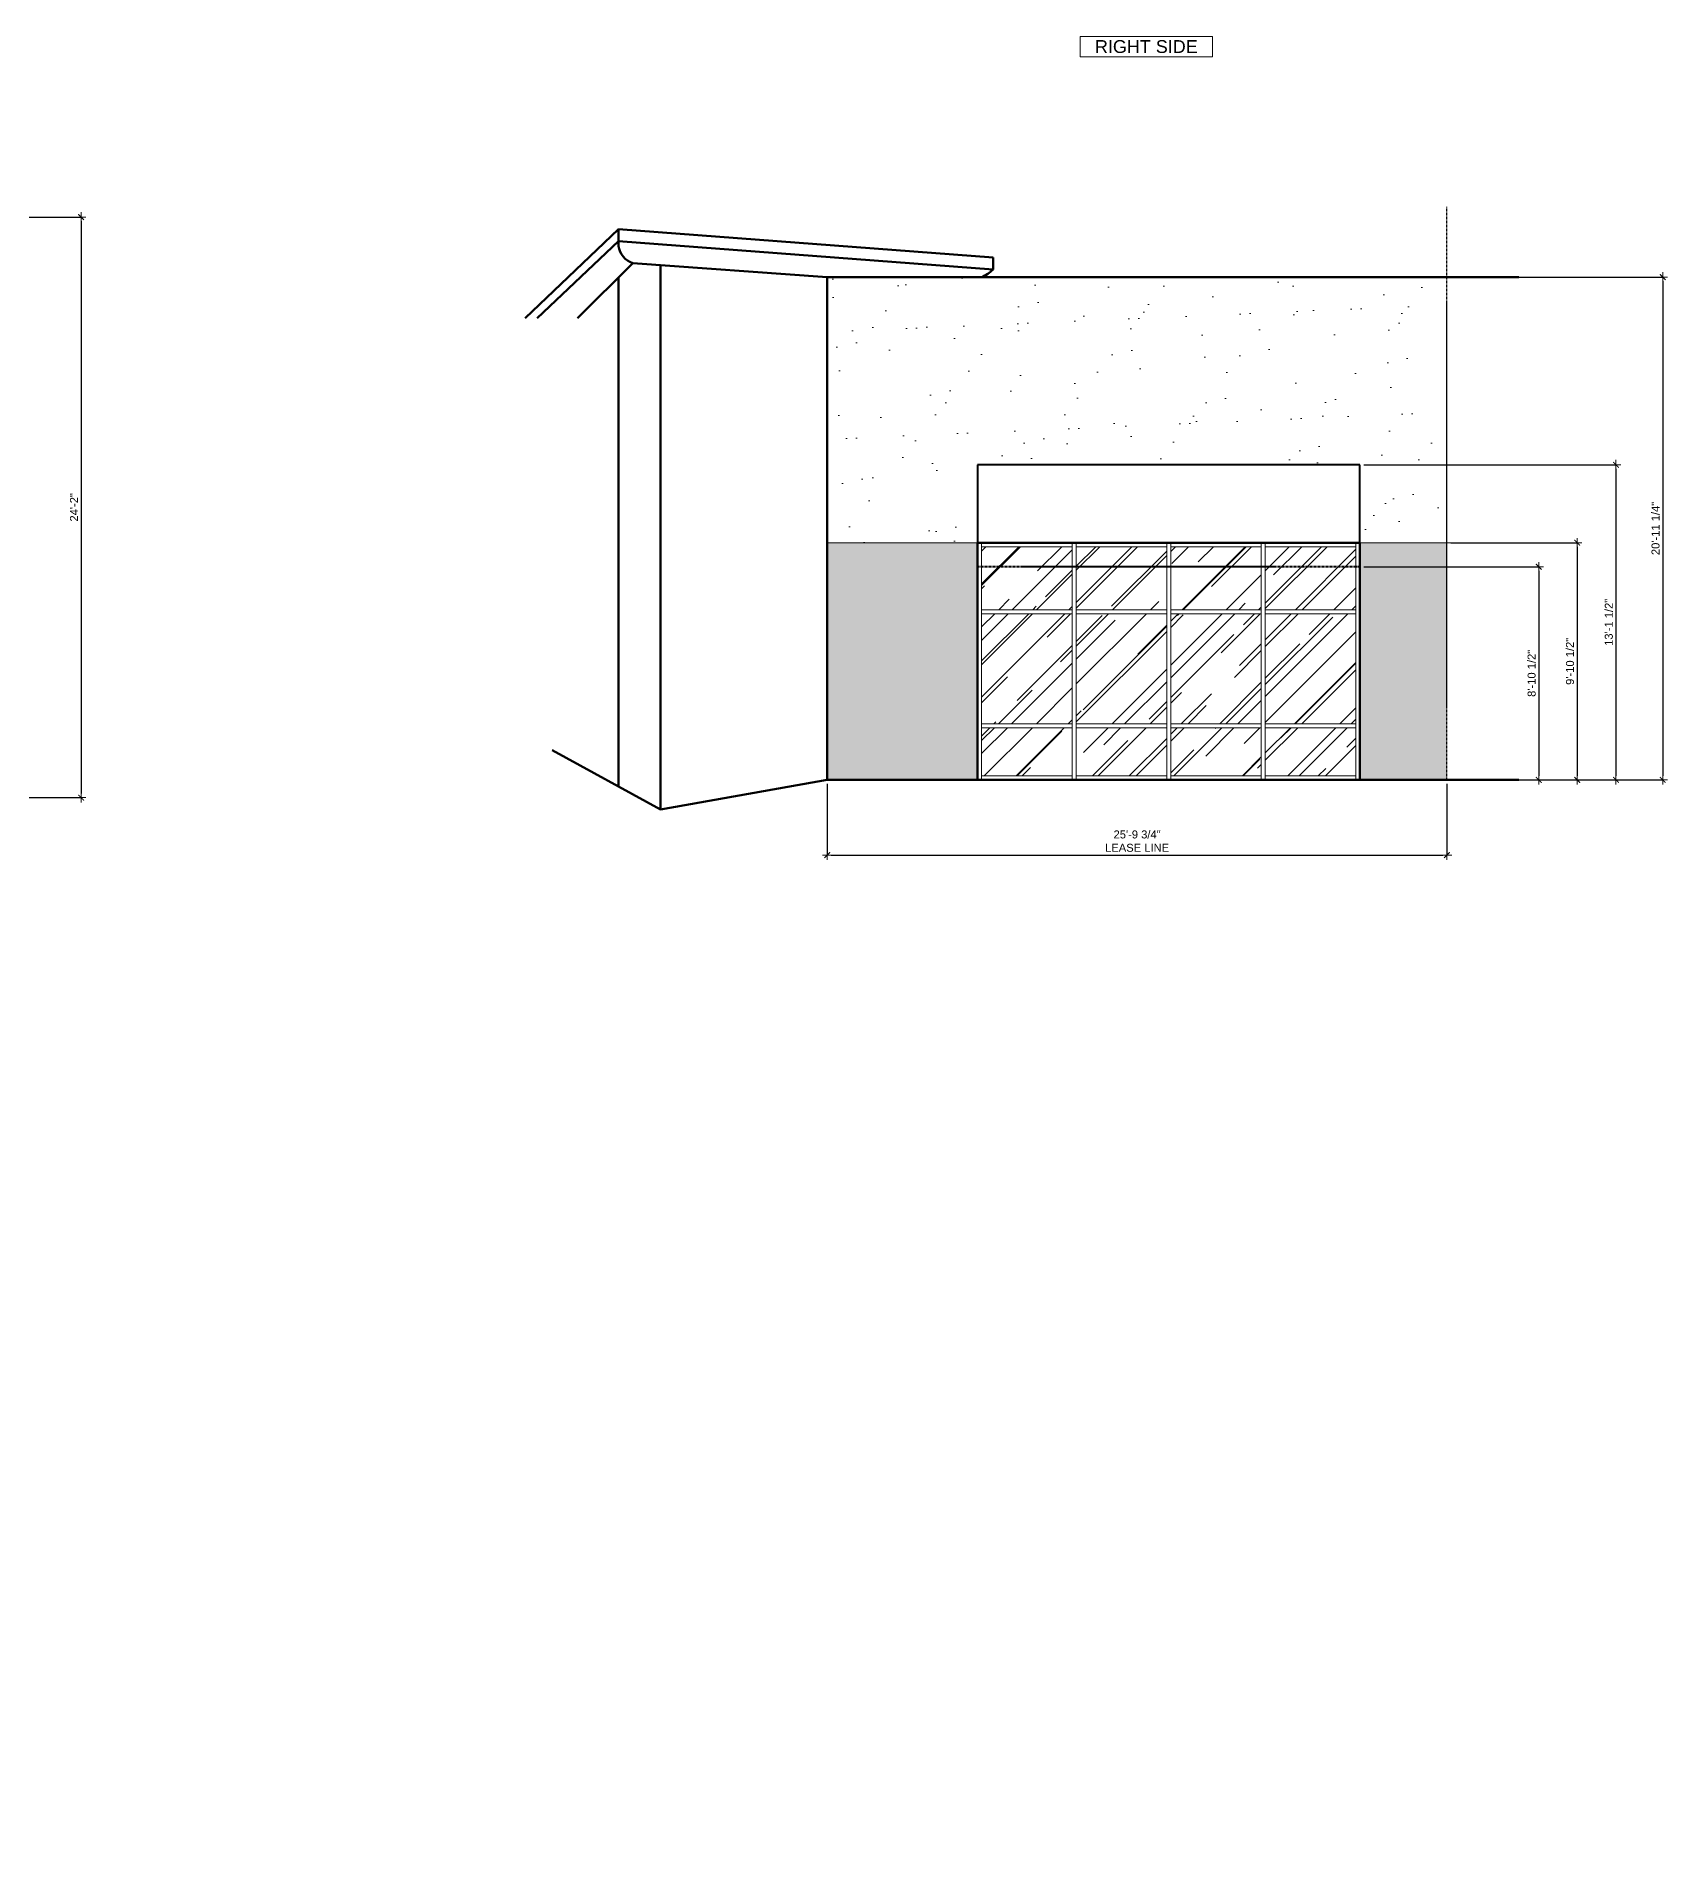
# Model space of a CAD drawing. Header units: inches. Extents: x 0 to 24189, y -562 to 1780.
# Drawn here: x 4486 to 5301, y 686 to 1597 of the extents above; entities that cross this region are included whole.
import ezdxf

# ---------------------------------------------------------------- set-up
doc = ezdxf.new("R2010")
doc.units = ezdxf.units.IN
doc.header["$MEASUREMENT"] = 0
doc.linetypes.add('CENTER', pattern=[2, 1.25, -0.25, 0.25, -0.25])
for name, color, linetype, lineweight in [('0-ANNO-DIMS', 153, 'Continuous', 13), ('0-ANNO-REFS', 232, 'Continuous', 15), ('EL-1-HEAVY-EXTRA', 3, 'Continuous', 60), ('EL-2-HEAVY', 4, 'Continuous', 50), ('EL-3-MEDIUM', 1, 'Continuous', 40), ('EL-5-FINE', 2, 'Continuous', 20), ('EL-8-LIGHT-EXTRA', 8, 'Continuous', 13)]:
    doc.layers.add(name, color=color, linetype=linetype, lineweight=lineweight)
doc.layers.add('0-AREA-LEASE-LINE', color=7, linetype='CENTER')
doc.layers.add('A-NOTE', color=7, linetype='Continuous')
doc.styles.add('Arial', font='arial.ttf')
doc.styles.add('DIM', font='arial.ttf')
doc.dimstyles.new('AAD', dxfattribs={"dimscale": 4, "dimtxt": 1, "dimasz": 0.5, "dimexe": 0, "dimexo": 0.5, "dimgap": 0.375, "dimtad": 1, "dimrnd": 0.245, "dimzin": 3, "dimdsep": 46, "dimlunit": 4, "dimtxsty": 'DIM', "dimblk": 'DIMSLSH', "dimcen": 0.0625, "dimclre": 256, "dimclrt": 7, "dimadec": 0, "dimazin": 0, "dimtfac": 0.1875, "dimtix": 1, "dimtmove": 2, "dimatfit": 3, "dimldrblk": 'DIMSLSH', "dimfxl": 1, "dimfrac": 2, "dimtolj": 1, "dimtzin": 3, "dimarcsym": 0})

# ---------------------------------------------------------------- blocks, each defined once
blk = doc.blocks.new('DIMSLSH')
at = {"linetype": 'Continuous'}
for p, q in [((1.19, 0), (-1.19, 0)), ((0, -1.19), (0, 1.19))]:
    blk.add_line(p, q, dxfattribs=at)
at = {"linetype": 'Continuous', "const_width": 0.25}
blk.add_lwpolyline([(-0.71, -0.71), (0.71, 0.71)], dxfattribs=at)
blk = doc.blocks.new('*D107')
at = {"layer": '0-ANNO-DIMS', "lineweight": -2, "transparency": 16777216}
for p, q in [((4365.18, 1506.92), (4508.05, 1506.92)), ((4365.18, 1216.74), (4508.05, 1216.74))]:
    blk.add_line(p, q, dxfattribs=at)
at = {"layer": '0-ANNO-DIMS', "color": 0, "lineweight": -2, "transparency": 16777216}
blk.add_line((4508.05, 1504.92), (4508.05, 1218.74), dxfattribs=at)
at = {"layer": 'DEFPOINTS', "color": 0, "transparency": 16777216}
for p in [(4363.18, 1506.92), (4363.18, 1216.74), (4508.05, 1216.74)]:
    blk.add_point(p, dxfattribs=at)
at = {"layer": '0-ANNO-DIMS', "color": 0, "lineweight": -2, "transparency": 16777216, "xscale": 2, "yscale": 2, "zscale": 2}
for p, rotation in [((4508.05, 1506.92), 90), ((4508.05, 1216.74), 270)]:
    blk.add_blockref('DIMSLSH', p, dxfattribs=dict(at, rotation=rotation))
at = {"layer": '0-ANNO-DIMS', "color": 7, "transparency": 16777216, "insert": (4504.54, 1361.83), "char_height": 4, "attachment_point": 5, "rotation": 90, "style": 'DIM'}
blk.add_mtext('\\A1;24\'-2"', dxfattribs=at)
blk = doc.blocks.new('*D111')
at = {"layer": '0-ANNO-DIMS', "lineweight": -2, "transparency": 16777216}
for p, q in [((4880.92, 1223.62), (4880.92, 1188.05)), ((5190.55, 1223.62), (5190.55, 1188.05))]:
    blk.add_line(p, q, dxfattribs=at)
at = {"layer": '0-ANNO-DIMS', "color": 0, "lineweight": -2, "transparency": 16777216}
blk.add_line((4882.92, 1188.05), (5188.55, 1188.05), dxfattribs=at)
at = {"layer": 'DEFPOINTS', "color": 0, "transparency": 16777216}
for p in [(4880.92, 1225.62), (5190.55, 1225.62), (5190.55, 1188.05)]:
    blk.add_point(p, dxfattribs=at)
at = {"layer": '0-ANNO-DIMS', "color": 0, "lineweight": -2, "transparency": 16777216, "xscale": 2, "yscale": 2, "zscale": 2, "rotation": 180}
blk.add_blockref('DIMSLSH', (4880.92, 1188.05), dxfattribs=at)
at = {"layer": '0-ANNO-DIMS', "color": 0, "lineweight": -2, "transparency": 16777216, "xscale": 2, "yscale": 2, "zscale": 2}
blk.add_blockref('DIMSLSH', (5190.55, 1188.05), dxfattribs=at)
at = {"layer": '0-ANNO-DIMS', "color": 7, "transparency": 16777216, "insert": (5035.73, 1194.99), "char_height": 4, "attachment_point": 5, "style": 'DIM'}
blk.add_mtext('\\A1;25\'-9 3/4"\\PLEASE LINE', dxfattribs=at)
blk = doc.blocks.new('*D117')
at = {"layer": '0-ANNO-DIMS', "lineweight": -2, "transparency": 16777216}
for p, q in [((5192.55, 1476.93), (5298.36, 1476.93)), ((5192.55, 1225.62), (5298.36, 1225.62))]:
    blk.add_line(p, q, dxfattribs=at)
at = {"layer": '0-ANNO-DIMS', "color": 0, "lineweight": -2, "transparency": 16777216}
blk.add_line((5298.36, 1474.93), (5298.36, 1227.62), dxfattribs=at)
at = {"layer": 'DEFPOINTS', "color": 0, "transparency": 16777216}
for p in [(5190.55, 1476.93), (5190.55, 1225.62), (5298.36, 1225.62)]:
    blk.add_point(p, dxfattribs=at)
at = {"layer": '0-ANNO-DIMS', "color": 0, "lineweight": -2, "transparency": 16777216, "xscale": 2, "yscale": 2, "zscale": 2}
for p, rotation in [((5298.36, 1476.93), 90), ((5298.36, 1225.62), 270)]:
    blk.add_blockref('DIMSLSH', p, dxfattribs=dict(at, rotation=rotation))
at = {"layer": '0-ANNO-DIMS', "color": 7, "transparency": 16777216, "insert": (5294.79, 1351.28), "char_height": 4, "attachment_point": 5, "rotation": 90, "style": 'DIM'}
blk.add_mtext('\\A1;20\'-11 1/4"', dxfattribs=at)
blk = doc.blocks.new('*D118')
at = {"layer": '0-ANNO-DIMS', "lineweight": -2, "transparency": 16777216}
for p, q in [((5149.05, 1383.12), (5275.01, 1383.12)), ((5149.05, 1225.62), (5275.01, 1225.62))]:
    blk.add_line(p, q, dxfattribs=at)
at = {"layer": '0-ANNO-DIMS', "color": 0, "lineweight": -2, "transparency": 16777216}
blk.add_line((5275.01, 1381.12), (5275.01, 1227.62), dxfattribs=at)
at = {"layer": 'DEFPOINTS', "color": 0, "transparency": 16777216}
for p in [(5147.05, 1383.12), (5147.05, 1225.62), (5275.01, 1225.62)]:
    blk.add_point(p, dxfattribs=at)
at = {"layer": '0-ANNO-DIMS', "color": 0, "lineweight": -2, "transparency": 16777216, "xscale": 2, "yscale": 2, "zscale": 2}
for p, rotation in [((5275.01, 1383.12), 90), ((5275.01, 1225.62), 270)]:
    blk.add_blockref('DIMSLSH', p, dxfattribs=dict(at, rotation=rotation))
at = {"layer": '0-ANNO-DIMS', "color": 7, "transparency": 16777216, "insert": (5271.44, 1304.37), "char_height": 4, "attachment_point": 5, "rotation": 90, "style": 'DIM'}
blk.add_mtext('\\A1;13\'-1 1/2"', dxfattribs=at)
blk = doc.blocks.new('*D119')
at = {"layer": '0-ANNO-DIMS', "lineweight": -2, "transparency": 16777216}
for p, q in [((5149.05, 1332.12), (5236.44, 1332.12)), ((5149.05, 1225.62), (5236.44, 1225.62))]:
    blk.add_line(p, q, dxfattribs=at)
at = {"layer": '0-ANNO-DIMS', "color": 0, "lineweight": -2, "transparency": 16777216}
blk.add_line((5236.44, 1330.12), (5236.44, 1227.62), dxfattribs=at)
at = {"layer": 'DEFPOINTS', "color": 0, "transparency": 16777216}
for p in [(5147.05, 1332.12), (5147.05, 1225.62), (5236.44, 1225.62)]:
    blk.add_point(p, dxfattribs=at)
at = {"layer": '0-ANNO-DIMS', "color": 0, "lineweight": -2, "transparency": 16777216, "xscale": 2, "yscale": 2, "zscale": 2}
for p, rotation in [((5236.44, 1332.12), 90), ((5236.44, 1225.62), 270)]:
    blk.add_blockref('DIMSLSH', p, dxfattribs=dict(at, rotation=rotation))
at = {"layer": '0-ANNO-DIMS', "color": 7, "transparency": 16777216, "insert": (5232.87, 1278.87), "char_height": 4, "attachment_point": 5, "rotation": 90, "style": 'DIM'}
blk.add_mtext('\\A1;8\'-10 1/2"', dxfattribs=at)
blk = doc.blocks.new('*D120')
at = {"layer": '0-ANNO-DIMS', "lineweight": -2, "transparency": 16777216}
for p, q in [((5192.55, 1344.12), (5255.62, 1344.12)), ((5192.55, 1225.62), (5255.62, 1225.62))]:
    blk.add_line(p, q, dxfattribs=at)
at = {"layer": '0-ANNO-DIMS', "color": 0, "lineweight": -2, "transparency": 16777216}
blk.add_line((5255.62, 1342.12), (5255.62, 1227.62), dxfattribs=at)
at = {"layer": 'DEFPOINTS', "color": 0, "transparency": 16777216}
for p in [(5190.55, 1344.12), (5190.55, 1225.62), (5255.62, 1225.62)]:
    blk.add_point(p, dxfattribs=at)
at = {"layer": '0-ANNO-DIMS', "color": 0, "lineweight": -2, "transparency": 16777216, "xscale": 2, "yscale": 2, "zscale": 2}
for p, rotation in [((5255.62, 1344.12), 90), ((5255.62, 1225.62), 270)]:
    blk.add_blockref('DIMSLSH', p, dxfattribs=dict(at, rotation=rotation))
at = {"layer": '0-ANNO-DIMS', "color": 7, "transparency": 16777216, "insert": (5252.05, 1284.87), "char_height": 4, "attachment_point": 5, "rotation": 90, "style": 'DIM'}
blk.add_mtext('\\A1;9\'-10 1/2"', dxfattribs=at)

msp = doc.modelspace()

# ---------------------------------------------------------------- hatches: boundary and pattern name
at = {"layer": 'EL-8-LIGHT-EXTRA'}
h = msp.add_hatch(dxfattribs=at)
h.set_pattern_fill('AR-SAND', color=256, scale=20, angle=45)
h.set_pattern_definition([(82.5, (1551.395, -555.718), (-28.14026, 26.35854), [0, -30.4, 0, -34, 0, -32.5]), (52.5, (1551.395, -555.72), (-14.88275, 64.9396), [0, -16.4, 0, -27.4, 0, -10.5]), (12.5, (1534, -573.113), (43.96059, 44.12065), [0, -10, 0, -36, 0, -47]), (2.5, (1534, -573.113), (30.10084, 54.92526), [0, -5, 0, -23.6, 0, -27])])
h.paths.add_polyline_path([(4956.0473, 1383.1217), (5147.0473, 1383.1217), (5147.0473, 1344.1217), (5190.5473, 1344.1217), (5190.5473, 1476.9311), (4880.9205, 1476.9311), (4880.9205, 1344.1217), (4956.0473, 1344.1217)])
h = msp.add_hatch(dxfattribs=at)
h.set_pattern_fill('BRICK', color=256, scale=12)
h.paths.add_polyline_path([(3260.4277, 1338.4097), (3260.4277, 1219.9097), (3572.4277, 1219.9097), (3572.4277, 1221.9097), (3572.4277, 1338.4097)])
h.paths.add_polyline_path([(3838.4277, 1338.4097), (3763.4277, 1338.4097), (3763.4277, 1326.4097), (3763.4277, 1221.9097), (3763.4277, 1219.9097), (3838.4277, 1219.9097)])
h.paths.add_polyline_path([(4024.1311, 804.017), (4024.1311, 685.517), (4091.3811, 685.517), (4091.3811, 771.517), (4137.3811, 771.517), (4137.3811, 757.517), (4137.3811, 685.517), (4481.3811, 685.517), (4481.3811, 804.017)])
h.paths.add_polyline_path([(4956.0473, 1344.1217), (4880.9205, 1344.1217), (4880.9205, 1225.6217), (4956.0473, 1225.6217), (4956.0473, 1227.6217)])
h.paths.add_polyline_path([(5147.0473, 1227.6217), (5147.0473, 1225.6217), (5190.5473, 1225.6217), (5190.5473, 1344.1217), (5147.0473, 1344.1217)])
h = msp.add_hatch(dxfattribs=at)
h.set_pattern_fill('AR-RROOF', color=256, scale=20, angle=45)
h.set_pattern_definition([(45, (1551.395, -555.718), (16.97056, 45.25483), [300, -40, 100, -20]), (45, (1563.133, -529.838), (-32.95118, 4.6669), [60, -6.6, 120, -15]), (45, (1546.445, -536.626), (64.063874, 83.014336), [160, -28, 80, -20])])
h.paths.add_polyline_path([(5003.2973, 1308.6217), (4958.0473, 1308.6217), (4958.0473, 1253.6217), (5003.2973, 1253.6217)])
h.paths.add_polyline_path([(5003.2973, 1251.6217), (4958.0473, 1251.6217), (4958.0473, 1227.6217), (5003.2973, 1227.6217)])
h.paths.add_polyline_path([(5050.5473, 1251.6217), (5005.2973, 1251.6217), (5005.2973, 1227.6217), (5050.5473, 1227.6217)])
h.paths.add_polyline_path([(5050.5473, 1308.6217), (5005.2973, 1308.6217), (5005.2973, 1253.6217), (5050.5473, 1253.6217)])
h.paths.add_polyline_path([(5097.7973, 1308.6217), (5052.5473, 1308.6217), (5052.5473, 1253.6217), (5097.7973, 1253.6217)])
h.paths.add_polyline_path([(5097.7973, 1251.6217), (5052.5473, 1251.6217), (5052.5473, 1227.6217), (5097.7973, 1227.6217)])
h.paths.add_polyline_path([(5145.0473, 1251.6217), (5099.7973, 1251.6217), (5099.7973, 1227.6217), (5145.0473, 1227.6217)])
h.paths.add_polyline_path([(5145.0473, 1308.6217), (5099.7973, 1308.6217), (5099.7973, 1253.6217), (5145.0473, 1253.6217)])
h.paths.add_polyline_path([(5145.0473, 1332.1217), (5099.7973, 1332.1217), (5099.7973, 1310.6217), (5145.0473, 1310.6217)])
h.paths.add_polyline_path([(5145.0473, 1342.1217), (5099.7973, 1342.1217), (5099.7973, 1332.1217), (5145.0473, 1332.1217)])
h.paths.add_polyline_path([(5097.7973, 1342.1217), (5052.5473, 1342.1217), (5052.5473, 1332.1217), (5097.7973, 1332.1217)])
h.paths.add_polyline_path([(5097.7973, 1332.1217), (5052.5473, 1332.1217), (5052.5473, 1310.6217), (5097.7973, 1310.6217)])
h.paths.add_polyline_path([(5050.5473, 1332.1217), (5005.2973, 1332.1217), (5005.2973, 1310.6217), (5050.5473, 1310.6217)])
h.paths.add_polyline_path([(5050.5473, 1342.1217), (5005.2973, 1342.1217), (5005.2973, 1332.1217), (5050.5473, 1332.1217)])
h.paths.add_polyline_path([(5003.2973, 1342.1217), (4958.0473, 1342.1217), (4958.0473, 1332.1217), (5003.2973, 1332.1217)])
h.paths.add_polyline_path([(5003.2973, 1332.1217), (4958.0473, 1332.1217), (4958.0473, 1310.6217), (5003.2973, 1310.6217)])

# ---------------------------------------------------------------- linework, layer by layer
at = {"layer": '0-ANNO-REFS'}
msp.add_lwpolyline([(5073.3682, 1597.1595), (5073.3682, 1587.0028), (5007.2979, 1587.0028), (5007.2979, 1597.1595)], close=True, dxfattribs=at)
at = {"layer": '0-AREA-LEASE-LINE'}
msp.add_line((5190.5473, 1225.6217), (5190.5473, 1512.0935), dxfattribs=at)
at = {"layer": 'EL-1-HEAVY-EXTRA'}
for p, q in [((4797.5652, 1210.8171), (4743.5335, 1240.4601)), ((4797.5652, 1210.8171), (4880.9205, 1225.6217)), ((4880.9205, 1225.6217), (5190.5473, 1225.6217)), ((5190.5473, 1225.6217), (5226.5473, 1225.6217))]:
    msp.add_line(p, q, dxfattribs=at)
at = {"layer": 'EL-2-HEAVY'}
for p, q in [((4776.6746, 1500.8171), (4729.9031, 1456.3171)), ((4776.6746, 1492.4277), (4776.6746, 1500.8171)), ((4776.6746, 1500.8171), (4963.7296, 1486.7591)), ((4776.6746, 1494.8171), (4735.9982, 1456.3171)), ((4776.6502, 1494.794), (4776.7571, 1494.794)), ((4776.658, 1494.8014), (4963.7296, 1480.7422)), ((4963.7296, 1486.7591), (4963.7296, 1480.7422)), ((4783.7108, 1483.8893), (4756.1275, 1456.3171)), ((4783.7108, 1483.8893), (4880.9205, 1476.9311)), ((4797.5652, 1482.4246), (4797.5838, 1482.6295)), ((4797.5652, 1210.8171), (4797.5652, 1482.4246)), ((4880.9205, 1225.6217), (4880.9205, 1476.9311)), ((4880.9205, 1476.9311), (5190.5473, 1476.9311)), ((5190.5473, 1476.9311), (5226.5473, 1476.9311)), ((4776.6746, 1473.5529), (4776.6746, 1476.856)), ((4776.6746, 1456.3171), (4776.6746, 1473.5529)), ((4776.6746, 1456.3171), (4776.6746, 1357.7858)), ((4776.6746, 1357.7858), (4776.6746, 1222.2781)), ((4956.0473, 1227.6217), (4956.0473, 1344.1217)), ((4956.0473, 1344.1217), (4958.0473, 1344.1217)), ((5003.2973, 1344.1217), (4958.0473, 1344.1217)), ((5005.2973, 1344.1217), (5003.2973, 1344.1217)), ((5050.5473, 1344.1217), (5005.2973, 1344.1217)), ((5052.5473, 1344.1217), (5050.5473, 1344.1217)), ((5097.7973, 1344.1217), (5052.5473, 1344.1217)), ((5099.7973, 1344.1217), (5097.7973, 1344.1217)), ((5145.0473, 1344.1217), (5099.7973, 1344.1217)), ((5147.0473, 1344.1217), (5145.0473, 1344.1217)), ((5147.0473, 1227.6217), (5147.0473, 1344.1217)), ((4956.0473, 1227.6217), (4956.0473, 1225.6217)), ((5147.0473, 1225.6217), (5147.0473, 1227.6217))]:
    msp.add_line(p, q, dxfattribs=at)
for centre, radius, start, end in [((4786.9378, 1493.7169), 10.3438, 187.1598548, 251.8217054), ((4951.6034, 1492.6025), 16.9621, 292.4958934, 315.6349726)]:
    msp.add_arc(centre, radius, start, end, dxfattribs=at)
at = {"layer": 'EL-3-MEDIUM'}
for p, q in [((5147.0473, 1383.1217), (4956.0473, 1383.1217)), ((4956.0473, 1383.1217), (4956.0473, 1344.1217)), ((5147.0473, 1344.1217), (5147.0473, 1383.1217))]:
    msp.add_line(p, q, dxfattribs=at)
at = {"layer": 'EL-3-MEDIUM', "linetype": 'CENTER'}
for p, q in [((4956.0473, 1332.1217), (4956.0473, 1344.1217)), ((5147.0473, 1344.1217), (5147.0473, 1332.1217)), ((5147.0473, 1332.1217), (4956.0473, 1332.1217))]:
    msp.add_line(p, q, dxfattribs=at)
at = {"layer": 'EL-5-FINE'}
for p, q in [((4958.0473, 1227.6217), (4958.0473, 1344.1217)), ((5003.2973, 1342.1217), (4958.0473, 1342.1217)), ((5003.2973, 1342.1217), (5003.2973, 1344.1217)), ((5003.2973, 1310.6217), (5003.2973, 1342.1217)), ((5005.2973, 1227.6217), (5005.2973, 1344.1217)), ((5050.5473, 1342.1217), (5005.2973, 1342.1217)), ((5050.5473, 1342.1217), (5050.5473, 1344.1217)), ((5050.5473, 1310.6217), (5050.5473, 1342.1217)), ((5052.5473, 1227.6217), (5052.5473, 1344.1217)), ((5097.7973, 1342.1217), (5052.5473, 1342.1217)), ((5097.7973, 1342.1217), (5097.7973, 1344.1217)), ((5097.7973, 1310.6217), (5097.7973, 1342.1217)), ((5099.7973, 1227.6217), (5099.7973, 1344.1217)), ((5145.0473, 1342.1217), (5099.7973, 1342.1217)), ((5145.0473, 1342.1217), (5145.0473, 1344.1217)), ((5145.0473, 1310.6217), (5145.0473, 1342.1217)), ((5003.2973, 1310.6217), (4958.0473, 1310.6217)), ((5003.2973, 1308.6217), (4958.0473, 1308.6217)), ((5003.2973, 1308.6217), (5003.2973, 1310.6217)), ((5003.2973, 1253.6217), (5003.2973, 1308.6217)), ((5050.5473, 1310.6217), (5005.2973, 1310.6217)), ((5050.5473, 1308.6217), (5005.2973, 1308.6217)), ((5050.5473, 1308.6217), (5050.5473, 1310.6217)), ((5050.5473, 1253.6217), (5050.5473, 1308.6217)), ((5097.7973, 1310.6217), (5052.5473, 1310.6217)), ((5097.7973, 1308.6217), (5052.5473, 1308.6217)), ((5097.7973, 1308.6217), (5097.7973, 1310.6217)), ((5097.7973, 1253.6217), (5097.7973, 1308.6217)), ((5145.0473, 1310.6217), (5099.7973, 1310.6217)), ((5145.0473, 1308.6217), (5099.7973, 1308.6217)), ((5145.0473, 1308.6217), (5145.0473, 1310.6217)), ((5145.0473, 1253.6217), (5145.0473, 1308.6217)), ((5003.2973, 1253.6217), (4958.0473, 1253.6217)), ((5003.2973, 1251.6217), (4958.0473, 1251.6217)), ((5003.2973, 1251.6217), (5003.2973, 1253.6217)), ((5003.2973, 1227.6217), (5003.2973, 1251.6217)), ((5050.5473, 1253.6217), (5005.2973, 1253.6217)), ((5050.5473, 1251.6217), (5005.2973, 1251.6217)), ((5050.5473, 1251.6217), (5050.5473, 1253.6217)), ((5050.5473, 1227.6217), (5050.5473, 1251.6217)), ((5097.7973, 1253.6217), (5052.5473, 1253.6217)), ((5097.7973, 1251.6217), (5052.5473, 1251.6217)), ((5097.7973, 1251.6217), (5097.7973, 1253.6217)), ((5097.7973, 1227.6217), (5097.7973, 1251.6217)), ((5145.0473, 1253.6217), (5099.7973, 1253.6217)), ((5145.0473, 1251.6217), (5099.7973, 1251.6217)), ((5145.0473, 1251.6217), (5145.0473, 1253.6217)), ((5145.0473, 1227.6217), (5145.0473, 1251.6217)), ((4958.0473, 1225.6217), (4958.0473, 1227.6217)), ((4958.0473, 1227.6217), (5003.2973, 1227.6217)), ((5003.2973, 1227.6217), (5003.2973, 1225.6217)), ((5005.2973, 1225.6217), (5005.2973, 1227.6217)), ((5005.2973, 1227.6217), (5050.5473, 1227.6217)), ((5050.5473, 1227.6217), (5050.5473, 1225.6217)), ((5052.5473, 1225.6217), (5052.5473, 1227.6217)), ((5052.5473, 1227.6217), (5097.7973, 1227.6217)), ((5097.7973, 1227.6217), (5097.7973, 1225.6217)), ((5099.7973, 1225.6217), (5099.7973, 1227.6217)), ((5099.7973, 1227.6217), (5145.0473, 1227.6217)), ((5145.0473, 1227.6217), (5145.0473, 1225.6217))]:
    msp.add_line(p, q, dxfattribs=at)
at = {"layer": 'EL-8-LIGHT-EXTRA'}
msp.add_line((4880.9205, 1344.1217), (5226.5473, 1344.1217), dxfattribs=at)

# ---------------------------------------------------------------- texts
at = {"layer": 'A-NOTE', "insert": (5040.3331, 1592.0811), "char_height": 6.4234, "width": 66.070271, "attachment_point": 5, "style": 'Arial'}
msp.add_mtext('RIGHT SIDE', dxfattribs=at)

# ---------------------------------------------------------------- dimensions: what is measured, and where the dimension line sits
at = {"layer": '0-ANNO-DIMS'}
for base, p1, p2, picture, middle in [((4508.0477, 1216.741), (4363.1841, 1506.9217), (4363.1841, 1216.741), '*D107', (4504.5395, 1361.8314)), ((5298.3596, 1225.6217), (5190.5473, 1476.9311), (5190.5473, 1225.6217), '*D117', (5294.7914, 1351.2764)), ((5275.0054, 1225.6217), (5147.0473, 1383.1217), (5147.0473, 1225.6217), '*D118', (5271.4358, 1304.3717)), ((5255.6172, 1225.6217), (5190.5473, 1344.1217), (5190.5473, 1225.6217), '*D120', (5252.049, 1284.8717)), ((5236.4429, 1225.6217), (5147.0473, 1332.1217), (5147.0473, 1225.6217), '*D119', (5232.8747, 1278.8717))]:
    dim = msp.add_linear_dim(base=base, p1=p1, p2=p2, angle=90, dimstyle='AAD', dxfattribs=at)
    dim.commit()
    dim.dimension.update_dxf_attribs({"geometry": picture, "text_midpoint": middle})
dim = msp.add_linear_dim(base=(5190.5473, 1188.0534), p1=(4880.9205, 1225.6217), p2=(5190.5473, 1225.6217), text='<>\\PLEASE LINE', dimstyle='AAD', dxfattribs=at)
dim.commit()
dim.dimension.update_dxf_attribs({"geometry": '*D111', "text_midpoint": (5035.7339, 1194.989)})

doc.saveas('drawing.dxf')
